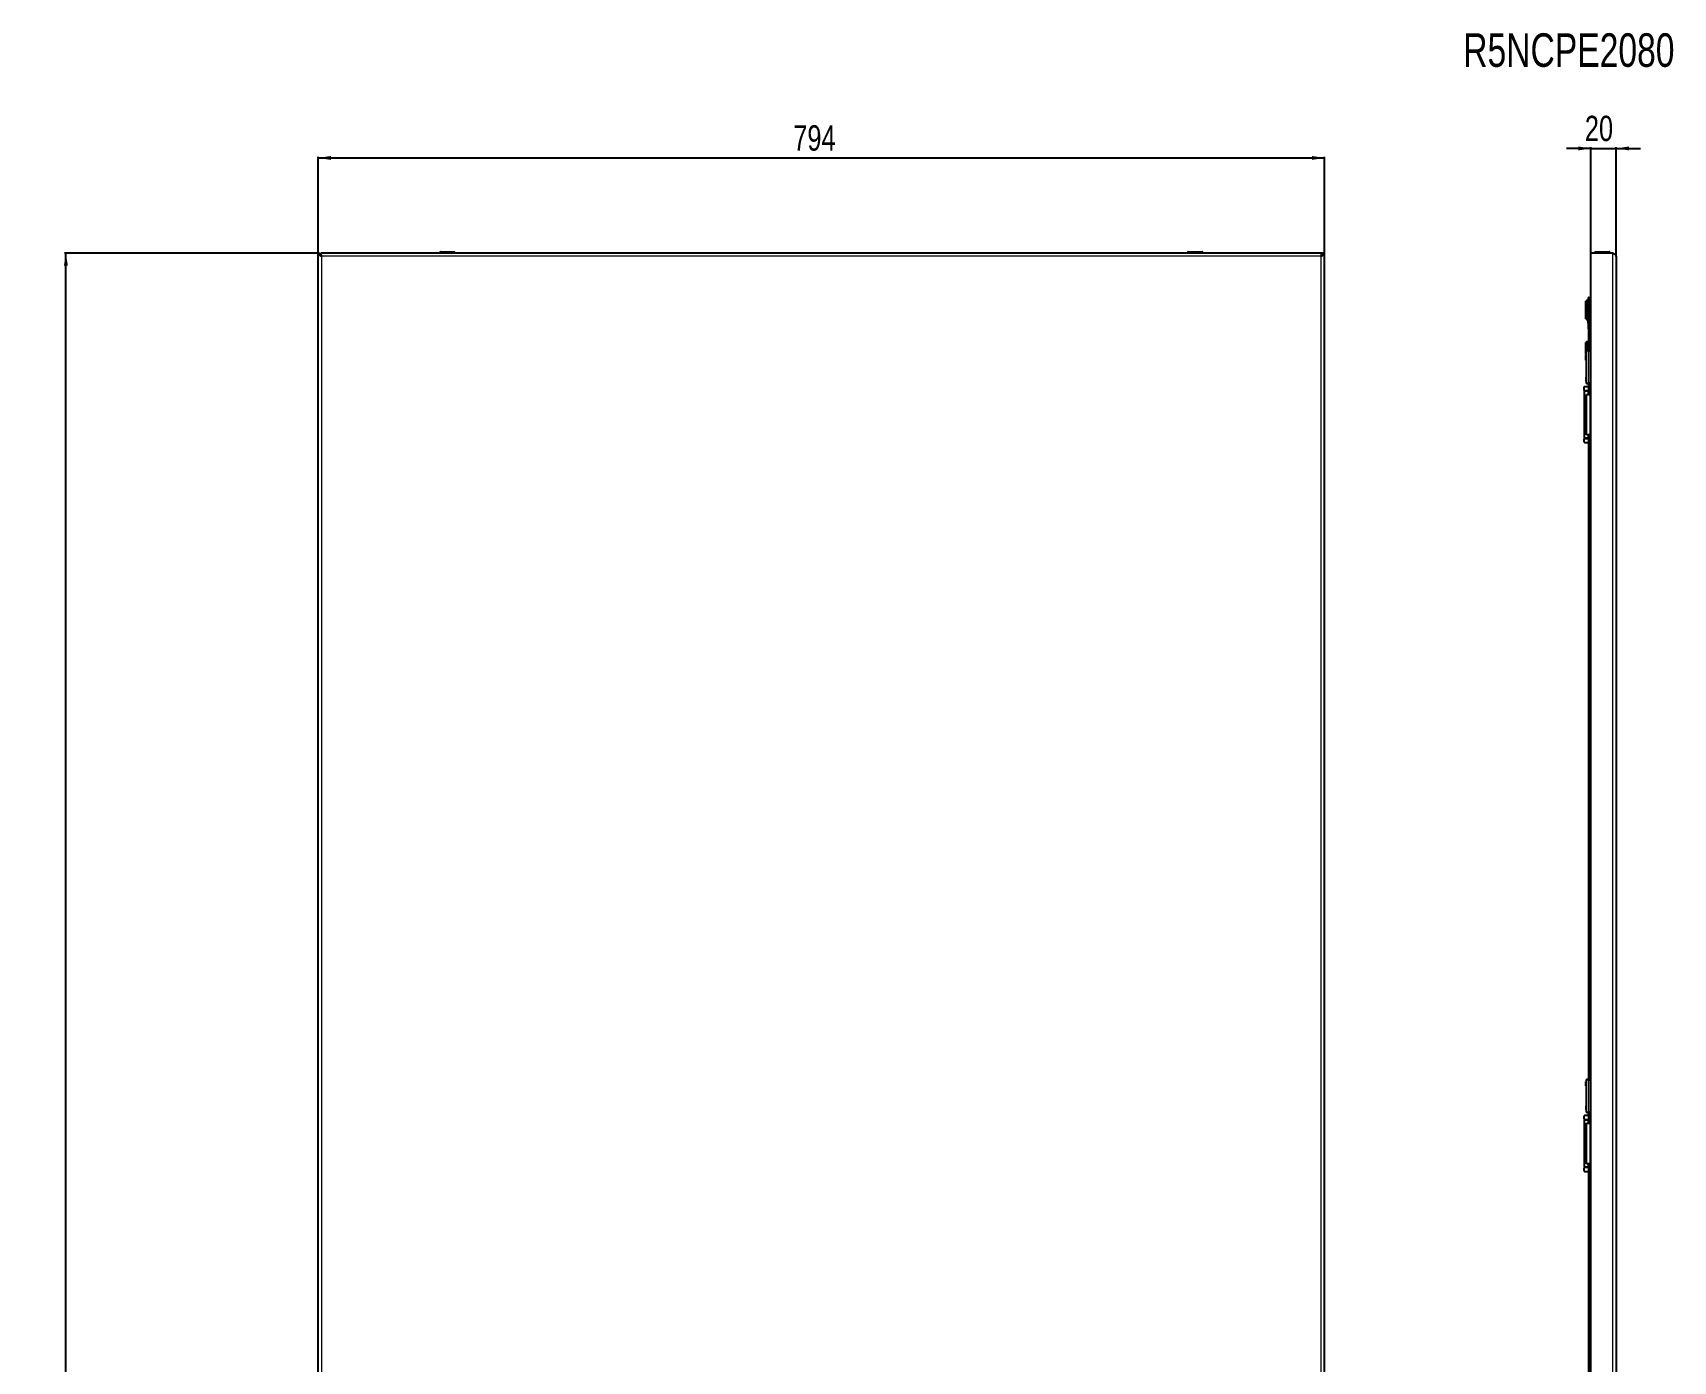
# Model space of a CAD drawing. Header units: millimetres. Extents: x -732 to 1763, y -1228 to 1043.
# Drawn here: x -732 to 562, y -5 to 1043 of the extents above; entities that cross this region are included whole.
import ezdxf

# ---------------------------------------------------------------- set-up
doc = ezdxf.new("R2010")
doc.units = ezdxf.units.MM
doc.layers.add('FORMAT', color=7, linetype='Continuous')
doc.styles.add('SLDTEXTSTYLE0', font='TXT', dxfattribs={"width": 0.75})
doc.dimstyles.new('SLDDIMSTYLE0', dxfattribs={"dimtxt": 20, "dimasz": 10, "dimexe": 0, "dimexo": 0.0625, "dimgap": 5, "dimtad": 2, "dimdec": 1, "dimrnd": 1e-09, "dimzin": 12, "dimdsep": 46, "dimtxsty": 'SLDTEXTSTYLE0', "dimsah": 1, "dimcen": 0.09, "dimadec": 0, "dimazin": 3, "dimtfac": 1, "dimtofl": 0, "dimtmove": 0, "dimatfit": 3, "dimfxl": 0, "dimfrac": 2, "dimtolj": 1, "dimtzin": 12, "dimarcsym": 0})
doc.dimstyles.new('SLDDIMSTYLE1', dxfattribs={"dimtxt": 20, "dimasz": 10, "dimexe": 0, "dimexo": 0.0625, "dimgap": 5, "dimtad": 2, "dimdec": 1, "dimrnd": 1e-09, "dimzin": 12, "dimdsep": 46, "dimtxsty": 'SLDTEXTSTYLE0', "dimsah": 1, "dimcen": 0.09, "dimadec": 0, "dimazin": 3, "dimtfac": 1, "dimtmove": 0, "dimatfit": 0, "dimfxl": 0, "dimfrac": 2, "dimtolj": 1, "dimtzin": 12, "dimarcsym": 0})

# ---------------------------------------------------------------- blocks, each defined once
blk = doc.blocks.new('_D')
at = {"layer": 'FORMAT'}
for p, q in [((-506.9, 869.4), (-506.9, 945.4)), ((287.1, 869.4), (287.1, 945.4)), ((-506.9, 944.4), (287.1, 944.4))]:
    blk.add_line(p, q, dxfattribs=at)
for points in [[(-506.9, 944.4), (-496.9, 942.9), (-496.9, 946)], [(287.1, 944.4), (277.1, 946), (277.1, 942.9)]]:
    blk.add_solid(points, dxfattribs=at)
at = {"layer": 'FORMAT', "insert": (-132.1, 970.2), "char_height": 20, "attachment_point": 1, "style": 'SLDTEXTSTYLE0'}
blk.add_mtext('794', dxfattribs=at)
blk = doc.blocks.new('_D_1')
at = {"layer": 'FORMAT'}
for p, q in [((-507, 869.4), (-707, 869.4)), ((-706, -1085.6), (-706, 869.4)), ((-507, -1085.6), (-707, -1085.6))]:
    blk.add_line(p, q, dxfattribs=at)
for points in [[(-706, 869.4), (-707.5, 859.4), (-704.4, 859.4)], [(-706, -1085.6), (-704.4, -1075.6), (-707.5, -1075.6)]]:
    blk.add_solid(points, dxfattribs=at)
at = {"layer": 'FORMAT', "insert": (-731.8, -152), "char_height": 20, "attachment_point": 1, "rotation": 90, "style": 'SLDTEXTSTYLE0'}
blk.add_mtext('1955', dxfattribs=at)
blk = doc.blocks.new('_D_3')
at = {"layer": 'FORMAT'}
for p, q in [((497.3, 951.9), (478, 951.9)), ((497.3, 869.4), (497.3, 952.9)), ((497.3, 951.9), (517.3, 951.9)), ((517.3, 866.8), (517.3, 952.9)), ((517.3, 951.9), (536.5, 951.9))]:
    blk.add_line(p, q, dxfattribs=at)
for points in [[(497.3, 951.9), (487.3, 953.5), (487.3, 950.4)], [(517.3, 951.9), (527.3, 950.4), (527.3, 953.5)]]:
    blk.add_solid(points, dxfattribs=at)
at = {"layer": 'FORMAT', "insert": (492.5, 977.7), "char_height": 20, "attachment_point": 1, "style": 'SLDTEXTSTYLE0'}
blk.add_mtext('20', dxfattribs=at)

msp = doc.modelspace()

# ---------------------------------------------------------------- linework, layer by layer
at = {"color": 7, "linetype": 'Continuous', "lineweight": 25}
for p, q in [((-506.94, -1085.57), (-506.94, 869.43)), ((-506.94, 869.43), (-504.94, 869.43)), ((-504.64, 867.72), (-504.64, 869.43)), ((284.76, 869.43), (-504.64, 869.43)), ((-410.69, 870.18), (-410.69, 869.43)), ((-410.44, 870.43), (-399.44, 870.43)), ((-399.19, 869.43), (-399.19, 870.18)), ((179.31, 870.18), (179.31, 869.43)), ((179.56, 870.43), (182.05, 870.43)), ((182.05, 870.43), (190.56, 870.43)), ((190.81, 869.43), (190.81, 870.18)), ((284.76, 869.43), (284.76, 867.73)), ((287.06, 869.43), (285.06, 869.43)), ((287.06, -1085.57), (287.06, 869.43)), ((497.27, -1085.57), (497.27, 869.43)), ((514.67, 869.43), (497.27, 869.43)), ((500.52, 870.18), (500.52, 869.43)), ((500.77, 870.43), (501.67, 870.43)), ((501.67, 870.43), (511.77, 870.43)), ((512.02, 869.43), (512.02, 870.18)), ((517.27, 866.83), (517.27, -30.57)), ((493.77, 831.93), (493.27, 831.43)), ((493.27, 824.43), (493.27, 831.43)), ((495.27, 831.93), (493.77, 831.93)), ((493.77, 831.93), (493.77, 824.43)), ((495.07, 829.79), (495.27, 829.79)), ((495.07, 827.8), (495.07, 829.79)), ((495.27, 809.73), (495.27, 834.13)), ((495.57, 834.43), (497.27, 834.43)), ((493.27, 817.43), (493.27, 824.43)), ((493.27, 817.43), (493.77, 816.93)), ((493.77, 824.43), (493.77, 816.93)), ((493.77, 816.93), (495.07, 816.93)), ((495.05, 823.37), (495.07, 823.37)), ((495.27, 820.15), (495.05, 820.15)), ((495.07, 827.8), (495.27, 827.8)), ((495.07, 825.83), (495.07, 827.8)), ((495.07, 825.83), (495.27, 825.83)), ((495.07, 824.78), (495.27, 824.78)), ((495.07, 823.74), (495.07, 824.78)), ((495.07, 823.74), (495.27, 823.74)), ((495.07, 822.35), (495.07, 823.74)), ((495.07, 822.35), (495.27, 822.35)), ((495.07, 821.86), (495.07, 822.35)), ((495.07, 821.86), (495.27, 821.86)), ((495.07, 821.06), (495.07, 821.86)), ((495.07, 821.06), (495.27, 821.06)), ((495.07, 820.28), (495.07, 821.06)), ((495.07, 816.5), (495.07, 816.83)), ((495.07, 816.83), (495.27, 816.83)), ((495.07, 816.5), (495.27, 816.5)), ((495.07, 815.82), (495.07, 816.5)), ((495.07, 815.82), (495.27, 815.82)), ((495.07, 814.79), (495.27, 814.79)), ((495.07, 814.68), (495.07, 814.79)), ((495.07, 814.68), (495.27, 814.68)), ((495.07, 814.44), (495.07, 814.68)), ((495.07, 814.08), (495.07, 814.44)), ((495.07, 814.44), (495.27, 814.44)), ((495.07, 814.08), (495.27, 814.08)), ((495.27, 809.43), (495.27, 792.43)), ((495.27, 809.43), (495.57, 809.43)), ((496.22, 809.43), (495.57, 809.43)), ((496.22, 809.43), (497.27, 809.43)), ((493.77, 799.43), (493.27, 798.93)), ((493.27, 789.71), (493.27, 798.93)), ((493.67, 791.93), (493.67, 766.93)), ((495.27, 799.43), (493.77, 799.43)), ((493.77, 799.43), (493.77, 792.26)), ((497.16, 792.43), (495.67, 792.43)), ((493.27, 788.04), (493.27, 788.72)), ((493.27, 784.93), (493.27, 787.23)), ((493.27, 784.93), (493.77, 784.43)), ((495.27, 763.93), (492.22, 763.93)), ((495.27, 766.43), (495.27, 757.93)), ((495.67, 766.43), (497.27, 766.43)), ((491.72, 763.43), (491.72, 761.43)), ((492.22, 760.93), (495.27, 760.93)), ((492.22, 760.93), (492.22, 760.63)), ((492.22, 723.23), (492.22, 760.63)), ((492.22, 760.63), (495.22, 760.63)), ((493.77, 757.93), (496.77, 757.93)), ((493.77, 725.93), (493.77, 757.93)), ((494.72, 760.93), (494.72, 760.63)), ((495.22, 760.63), (495.27, 760.63)), ((497.27, 757.93), (496.77, 757.93)), ((496.77, 725.93), (493.77, 725.93)), ((495.27, 725.93), (495.27, 217.43)), ((496.77, 725.93), (497.27, 725.93)), ((491.72, 722.43), (491.72, 720.43)), ((495.22, 723.23), (492.22, 723.23)), ((492.22, 723.23), (492.22, 722.93)), ((495.27, 722.93), (492.22, 722.93)), ((492.22, 719.93), (495.27, 719.93)), ((494.72, 723.23), (494.72, 722.93)), ((495.27, 723.23), (495.22, 723.23)), ((493.67, 216.93), (493.67, 191.93)), ((497.27, 217.43), (495.67, 217.43)), ((491.72, 188.43), (491.72, 186.43)), ((495.27, 188.93), (492.22, 188.93)), ((492.22, 185.93), (495.27, 185.93)), ((492.22, 185.93), (492.22, 185.63)), ((492.22, 148.23), (492.22, 185.63)), ((492.22, 185.63), (495.22, 185.63)), ((493.77, 150.93), (493.77, 182.93)), ((493.77, 182.93), (496.77, 182.93)), ((494.72, 185.93), (494.72, 185.63)), ((495.22, 185.63), (495.27, 185.63)), ((495.27, 191.43), (495.27, 182.93)), ((495.67, 191.43), (497.27, 191.43)), ((497.27, 182.93), (496.77, 182.93)), ((491.72, 147.43), (491.72, 145.43)), ((495.22, 148.23), (492.22, 148.23)), ((492.22, 148.23), (492.22, 147.93)), ((495.27, 147.93), (492.22, 147.93)), ((492.22, 144.93), (495.27, 144.93)), ((496.77, 150.93), (493.77, 150.93)), ((494.72, 148.23), (494.72, 147.93)), ((495.27, 148.23), (495.22, 148.23)), ((495.27, 150.93), (495.27, -29.07)), ((496.77, 150.93), (497.27, 150.93))]:
    msp.add_line(p, q, dxfattribs=at)
at = {"color": 8, "linetype": 'Continuous', "lineweight": 18}
for p, q in [((-399.19, 870.18), (-410.69, 870.18)), ((181.91, 870.18), (179.31, 870.18)), ((190.81, 870.18), (181.91, 870.18)), ((501.46, 870.18), (500.52, 870.18)), ((512.02, 870.18), (501.46, 870.18)), ((514.67, -1085.57), (514.67, 869.43)), ((-504.34, 866.83), (-504.34, -30.72)), ((284.46, 866.83), (-504.34, 866.83)), ((284.46, -1082.97), (284.46, 866.83)), ((495.27, 834.13), (495.57, 834.13)), ((495.57, 834.43), (495.57, 834.13)), ((495.57, 834.13), (495.57, 809.73)), ((497.27, 834.13), (495.57, 834.13)), ((495.07, 818.56), (495.27, 818.56)), ((495.57, 809.73), (495.27, 809.73)), ((495.57, 809.73), (495.57, 809.43)), ((495.57, 809.73), (497.27, 809.73)), ((495.67, 766.93), (495.67, 791.93)), ((495.67, 791.93), (497.27, 791.93)), ((497.27, 766.93), (495.67, 766.93)), ((495.22, 760.63), (495.22, 760.93)), ((495.22, 757.93), (495.22, 760.63)), ((496.77, 725.93), (496.77, 757.93)), ((495.22, 723.23), (495.22, 725.93)), ((495.22, 722.93), (495.22, 723.23)), ((495.67, 216.93), (497.27, 216.93)), ((495.67, 191.93), (495.67, 216.93)), ((495.22, 185.63), (495.22, 185.93)), ((495.22, 182.93), (495.22, 185.63)), ((497.27, 191.93), (495.67, 191.93)), ((496.77, 150.93), (496.77, 182.93)), ((495.22, 148.23), (495.22, 150.93)), ((495.22, 147.93), (495.22, 148.23))]:
    msp.add_line(p, q, dxfattribs=at)
at = {"color": 7, "linetype": 'Continuous', "lineweight": 25}
for centre, radius, start, end in [((-410.44, 870.18), 0.25, 90, 180), ((-399.44, 870.18), 0.25, 0, 90), ((179.56, 870.18), 0.25, 90, 180), ((190.56, 870.18), 0.25, 0, 90), ((500.77, 870.18), 0.25, 90, 180), ((511.77, 870.18), 0.25, 0, 90), ((495.57, 834.13), 0.3, 90, 180), ((495.57, 809.73), 0.3, 180, 270), ((492.22, 763.43), 0.5, 90, 180), ((492.22, 761.43), 0.5, 180, 270), ((492.22, 722.43), 0.5, 90, 180), ((492.22, 720.43), 0.5, 180, 270), ((492.22, 188.43), 0.5, 90, 180), ((492.22, 186.43), 0.5, 180, 270), ((492.22, 147.43), 0.5, 90, 180), ((492.22, 145.43), 0.5, 180, 270)]:
    msp.add_arc(centre, radius, start, end, dxfattribs=at)
for points, knots in [([(-506.94, 869.43), (-506.94, 869.33), (-506.93, 869.22), (-506.86, 869), (-506.81, 868.89), (-506.68, 868.67), (-506.6, 868.57), (-506.41, 868.35), (-506.3, 868.24), (-506.06, 868.02), (-505.93, 867.92), (-505.65, 867.7), (-505.5, 867.59), (-505.02, 867.27), (-504.69, 867.05), (-504.34, 866.83)], [0, 0, 0, 0, 0.125, 0.125, 0.25, 0.25, 0.375, 0.375, 0.5, 0.5, 0.625, 0.625, 0.75, 0.75, 1, 1, 1, 1]), ([(-504.94, 869.43), (-504.94, 869), (-504.88, 868.57), (-504.66, 867.7), (-504.5, 867.27), (-504.34, 866.83)], [0, 0, 0, 0, 0.5, 0.5, 1, 1, 1, 1]), ([(-504.34, 866.83), (-504.37, 867.18), (-504.39, 867.52), (-504.44, 868.14), (-504.47, 868.43), (-504.52, 868.91), (-504.54, 869.11), (-504.59, 869.37), (-504.62, 869.43), (-504.64, 869.43)], [0, 0, 0, 0, 0.25, 0.25, 0.5, 0.5, 0.75, 0.75, 1, 1, 1, 1]), ([(284.76, 869.43), (284.73, 869.43), (284.71, 869.37), (284.66, 869.11), (284.63, 868.91), (284.58, 868.43), (284.56, 868.14), (284.51, 867.52), (284.48, 867.18), (284.46, 866.83)], [0, 0, 0, 0, 0.25, 0.25, 0.5, 0.5, 0.75, 0.75, 1, 1, 1, 1]), ([(284.46, 866.83), (284.61, 867.27), (284.77, 867.7), (284.99, 868.57), (285.06, 869), (285.06, 869.43)], [0, 0, 0, 0, 0.5, 0.5, 1, 1, 1, 1]), ([(284.46, 866.83), (284.63, 866.94), (284.8, 867.05), (285.13, 867.27), (285.3, 867.38), (285.61, 867.6), (285.76, 867.7), (286.04, 867.92), (286.18, 868.03), (286.42, 868.25), (286.52, 868.35), (286.71, 868.57), (286.79, 868.68), (286.99, 869), (287.06, 869.22), (287.06, 869.43)], [0, 0, 0, 0, 0.125, 0.125, 0.25, 0.25, 0.375, 0.375, 0.5, 0.5, 0.625, 0.625, 0.75, 0.75, 1, 1, 1, 1]), ([(514.67, 869.43), (514.84, 869.33), (515.01, 869.22), (515.35, 869), (515.51, 868.89), (515.83, 868.67), (515.98, 868.57), (516.26, 868.35), (516.39, 868.24), (516.63, 868.02), (516.74, 867.92), (516.93, 867.7), (517.01, 867.59), (517.21, 867.27), (517.27, 867.05), (517.27, 866.83)], [0, 0, 0, 0, 0.125, 0.125, 0.25, 0.25, 0.375, 0.375, 0.5, 0.5, 0.625, 0.625, 0.75, 0.75, 1, 1, 1, 1]), ([(495.07, 824.96), (495.07, 825), (495.07, 825.29), (495.07, 825.58), (495.07, 825.83)], [0, 0, 0, 0, 0.13949841, 1, 1, 1, 1]), ([(495.07, 818.56), (495.07, 818.89), (495.07, 819.5), (495.07, 820.06), (495.07, 820.1), (495.07, 820.11)], [0, 0, 0, 0, 0.41567843, 0.77627748, 1, 1, 1, 1]), ([(495.07, 816.83), (495.07, 817.17), (495.07, 817.8), (495.07, 818.32), (495.07, 818.56)], [0, 0, 0, 0, 0.5367999, 1, 1, 1, 1]), ([(495.07, 814.79), (495.07, 814.94), (495.07, 815.2), (495.07, 815.63), (495.07, 815.82)], [0, 0, 0, 0, 0.5476433, 1, 1, 1, 1]), ([(493.37, 789.94), (493.37, 789.99), (493.37, 790.08), (493.37, 790.17), (493.37, 790.25), (493.37, 790.38), (493.37, 790.41), (493.37, 790.43)], [0, 0, 0, 0, 0.1246927, 0.1871822, 0.2497734, 0.5000394, 1, 1, 1, 1]), ([(493.37, 789.73), (493.37, 789.73), (493.37, 789.73), (493.37, 789.74), (493.37, 789.76), (493.37, 789.78), (493.37, 789.82), (493.37, 789.86), (493.37, 789.9), (493.37, 789.92), (493.37, 789.94)], [0, 0, 0, 0, 0.1288253, 0.1801694, 0.2433966, 0.3698599, 0.4998642, 0.7496495, 0.8434763, 1, 1, 1, 1]), ([(493.37, 788.22), (493.37, 788.3), (493.37, 788.45), (493.37, 788.67), (493.37, 788.85), (493.37, 789.02), (493.37, 789.12), (493.37, 789.13), (493.37, 789.14)], [0, 0, 0, 0, 0.1250486, 0.2498861, 0.3708558, 0.4998199, 0.7496086, 1, 1, 1, 1]), ([(493.37, 787.38), (493.37, 787.38), (493.37, 787.39), (493.37, 787.48), (493.37, 787.58), (493.37, 787.71), (493.37, 787.92), (493.37, 788.1), (493.37, 788.22)], [0, 0, 0, 0, 0.25007, 0.3791813, 0.5004993, 0.6241696, 0.7508424, 1, 1, 1, 1]), ([(493.37, 771.49), (493.37, 771.49), (493.37, 771.48), (493.37, 771.39), (493.37, 771.29), (493.37, 771.16), (493.37, 770.95), (493.37, 770.77), (493.37, 770.65)], [0, 0, 0, 0, 0.2500695, 0.3795588, 0.5004992, 0.6245563, 0.7508428, 1, 1, 1, 1]), ([(493.37, 770.65), (493.37, 770.61), (493.37, 770.53), (493.37, 770.38), (493.37, 770.2), (493.37, 770.02), (493.37, 769.85), (493.37, 769.75), (493.37, 769.73), (493.37, 769.73)], [0, 0, 0, 0, 0.0626366, 0.1252782, 0.2500723, 0.3748405, 0.4999941, 0.7496958, 1, 1, 1, 1]), ([(493.37, 769.14), (493.37, 769.14), (493.37, 769.14), (493.37, 769.13), (493.37, 769.11), (493.37, 769.09), (493.37, 769.03), (493.37, 768.97), (493.37, 768.93)], [0, 0, 0, 0, 0.13107045, 0.18243667, 0.24379615, 0.37138774, 0.50044162, 1, 1, 1, 1]), ([(493.37, 768.93), (493.37, 768.9), (493.37, 768.85), (493.37, 768.77), (493.37, 768.7), (493.37, 768.62), (493.37, 768.49), (493.37, 768.46), (493.37, 768.43)], [0, 0, 0, 0, 0.0626863, 0.1251726, 0.1876279, 0.2501847, 0.5003136, 1, 1, 1, 1]), ([(493.37, 214.94), (493.37, 214.99), (493.37, 215.08), (493.37, 215.17), (493.37, 215.25), (493.37, 215.38), (493.37, 215.41), (493.37, 215.43)], [0, 0, 0, 0, 0.1246927, 0.1871822, 0.2497734, 0.5000394, 1, 1, 1, 1]), ([(493.37, 214.73), (493.37, 214.73), (493.37, 214.73), (493.37, 214.74), (493.37, 214.76), (493.37, 214.78), (493.37, 214.82), (493.37, 214.86), (493.37, 214.9), (493.37, 214.92), (493.37, 214.94)], [0, 0, 0, 0, 0.1288253, 0.1801694, 0.2433966, 0.3698599, 0.4998642, 0.7496495, 0.8434763, 1, 1, 1, 1]), ([(493.37, 213.22), (493.37, 213.3), (493.37, 213.45), (493.37, 213.67), (493.37, 213.85), (493.37, 214.02), (493.37, 214.12), (493.37, 214.13), (493.37, 214.14)], [0, 0, 0, 0, 0.1250486, 0.2498861, 0.3708558, 0.4998199, 0.7496086, 1, 1, 1, 1]), ([(493.37, 212.38), (493.37, 212.38), (493.37, 212.39), (493.37, 212.48), (493.37, 212.58), (493.37, 212.71), (493.37, 212.92), (493.37, 213.1), (493.37, 213.22)], [0, 0, 0, 0, 0.25007, 0.3791813, 0.5004993, 0.6241696, 0.7508424, 1, 1, 1, 1]), ([(493.37, 196.49), (493.37, 196.49), (493.37, 196.48), (493.37, 196.39), (493.37, 196.29), (493.37, 196.16), (493.37, 195.95), (493.37, 195.77), (493.37, 195.65)], [0, 0, 0, 0, 0.25006951, 0.37955876, 0.50049924, 0.6245563, 0.75084285, 1, 1, 1, 1]), ([(493.37, 195.65), (493.37, 195.61), (493.37, 195.53), (493.37, 195.38), (493.37, 195.2), (493.37, 195.02), (493.37, 194.85), (493.37, 194.75), (493.37, 194.73), (493.37, 194.73)], [0, 0, 0, 0, 0.0626366, 0.1252782, 0.2500723, 0.3748405, 0.4999941, 0.7496958, 1, 1, 1, 1]), ([(493.37, 194.14), (493.37, 194.14), (493.37, 194.14), (493.37, 194.13), (493.37, 194.11), (493.37, 194.09), (493.37, 194.03), (493.37, 193.97), (493.37, 193.93)], [0, 0, 0, 0, 0.1310705, 0.1824367, 0.2437962, 0.3713877, 0.5004416, 1, 1, 1, 1]), ([(493.37, 193.93), (493.37, 193.9), (493.37, 193.85), (493.37, 193.77), (493.37, 193.7), (493.37, 193.62), (493.37, 193.49), (493.37, 193.46), (493.37, 193.43)], [0, 0, 0, 0, 0.0626863, 0.1251726, 0.1876279, 0.2501847, 0.5003136, 1, 1, 1, 1])]:
    msp.add_open_spline(points, degree=3, knots=knots, dxfattribs=at)
for points in [[(493.67, 791.93), (493.68, 792), (493.69, 792.13), (493.81, 792.3), (493.98, 792.41), (494.11, 792.43), (494.17, 792.43)], [(495.67, 792.43), (495.48, 792.43), (495.08, 792.43), (494.59, 792.43), (494.24, 792.43), (494.19, 792.43), (494.17, 792.43)], [(494.17, 766.43), (494.11, 766.44), (493.98, 766.46), (493.81, 766.57), (493.69, 766.74), (493.68, 766.87), (493.67, 766.93)], [(494.17, 766.43), (494.19, 766.43), (494.24, 766.43), (494.59, 766.43), (495.08, 766.43), (495.48, 766.43), (495.67, 766.43)], [(493.67, 216.93), (493.68, 217), (493.69, 217.13), (493.81, 217.3), (493.98, 217.41), (494.11, 217.43), (494.17, 217.43)], [(495.67, 217.43), (495.48, 217.43), (495.08, 217.43), (494.59, 217.43), (494.24, 217.43), (494.19, 217.43), (494.17, 217.43)], [(494.17, 191.43), (494.11, 191.44), (493.98, 191.46), (493.81, 191.57), (493.69, 191.74), (493.68, 191.87), (493.67, 191.93)], [(494.17, 191.43), (494.19, 191.43), (494.24, 191.43), (494.59, 191.43), (495.08, 191.43), (495.48, 191.43), (495.67, 191.43)]]:
    msp.add_open_spline(points, degree=3, dxfattribs=at)
at = {"color": 8, "linetype": 'Continuous', "lineweight": 18}
for points in [[(495.67, 791.93), (495.41, 791.93), (494.89, 791.93), (494.23, 791.93), (493.76, 791.93), (493.7, 791.93), (493.67, 791.93)], [(495.67, 792.43), (495.67, 792.43), (495.67, 792.41), (495.67, 792.3), (495.67, 792.13), (495.67, 792), (495.67, 791.93)], [(493.67, 766.93), (493.7, 766.93), (493.76, 766.93), (494.23, 766.93), (494.89, 766.93), (495.41, 766.93), (495.67, 766.93)], [(495.67, 766.93), (495.67, 766.87), (495.67, 766.74), (495.67, 766.57), (495.67, 766.46), (495.67, 766.44), (495.67, 766.43)], [(495.67, 216.93), (495.41, 216.93), (494.89, 216.93), (494.23, 216.93), (493.76, 216.93), (493.7, 216.93), (493.67, 216.93)], [(495.67, 217.43), (495.67, 217.43), (495.67, 217.41), (495.67, 217.3), (495.67, 217.13), (495.67, 217), (495.67, 216.93)], [(493.67, 191.93), (493.7, 191.93), (493.76, 191.93), (494.23, 191.93), (494.89, 191.93), (495.41, 191.93), (495.67, 191.93)], [(495.67, 191.93), (495.67, 191.87), (495.67, 191.74), (495.67, 191.57), (495.67, 191.46), (495.67, 191.44), (495.67, 191.43)]]:
    msp.add_open_spline(points, degree=3, dxfattribs=at)

# ---------------------------------------------------------------- texts
at = {"layer": 'FORMAT', "insert": (396.57, 1042.76), "char_height": 26.458, "attachment_point": 1, "style": 'SLDTEXTSTYLE0'}
msp.add_mtext('R5NCPE2080', dxfattribs=at)

# ---------------------------------------------------------------- dimensions: what is measured, and where the dimension line sits
at = {"layer": 'FORMAT'}
for base, p1, p2, dimstyle, picture, middle in [((517.27, 951.93), (497.27, 869.43), (517.27, 866.83), 'SLDDIMSTYLE1', '_D_3', (507.27, 951.93)), ((287.06, 944.43), (-506.94, 869.43), (287.06, 869.43), 'SLDDIMSTYLE0', '_D', (-109.94, 944.43))]:
    dim = msp.add_linear_dim(base=base, p1=p1, p2=p2, dimstyle=dimstyle, dxfattribs=at)
    dim.commit()
    dim.dimension.update_dxf_attribs({"geometry": picture, "text_midpoint": middle, "dimtype": 160})
dim = msp.add_linear_dim(base=(-705.98, 869.43), p1=(-506.94, -1085.57), p2=(-506.94, 869.43), angle=90, dimstyle='SLDDIMSTYLE0', dxfattribs=at)
dim.commit()
dim.dimension.update_dxf_attribs({"geometry": '_D_1', "text_midpoint": (-705.98, -122.48), "dimtype": 160})

doc.saveas('drawing.dxf')
